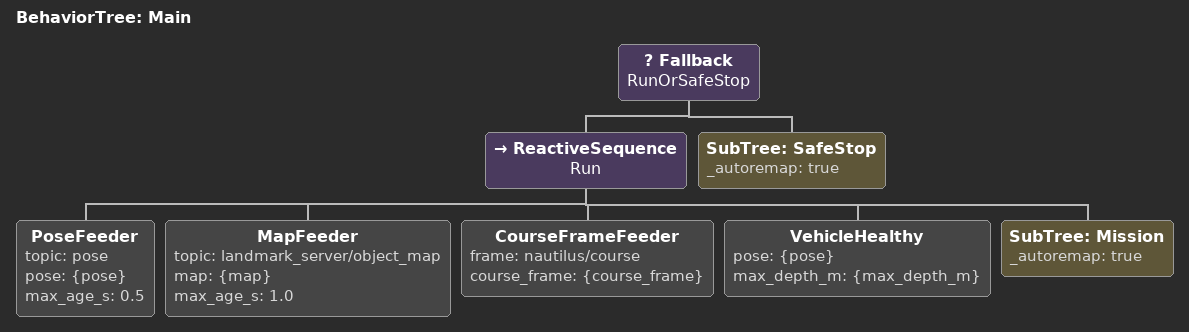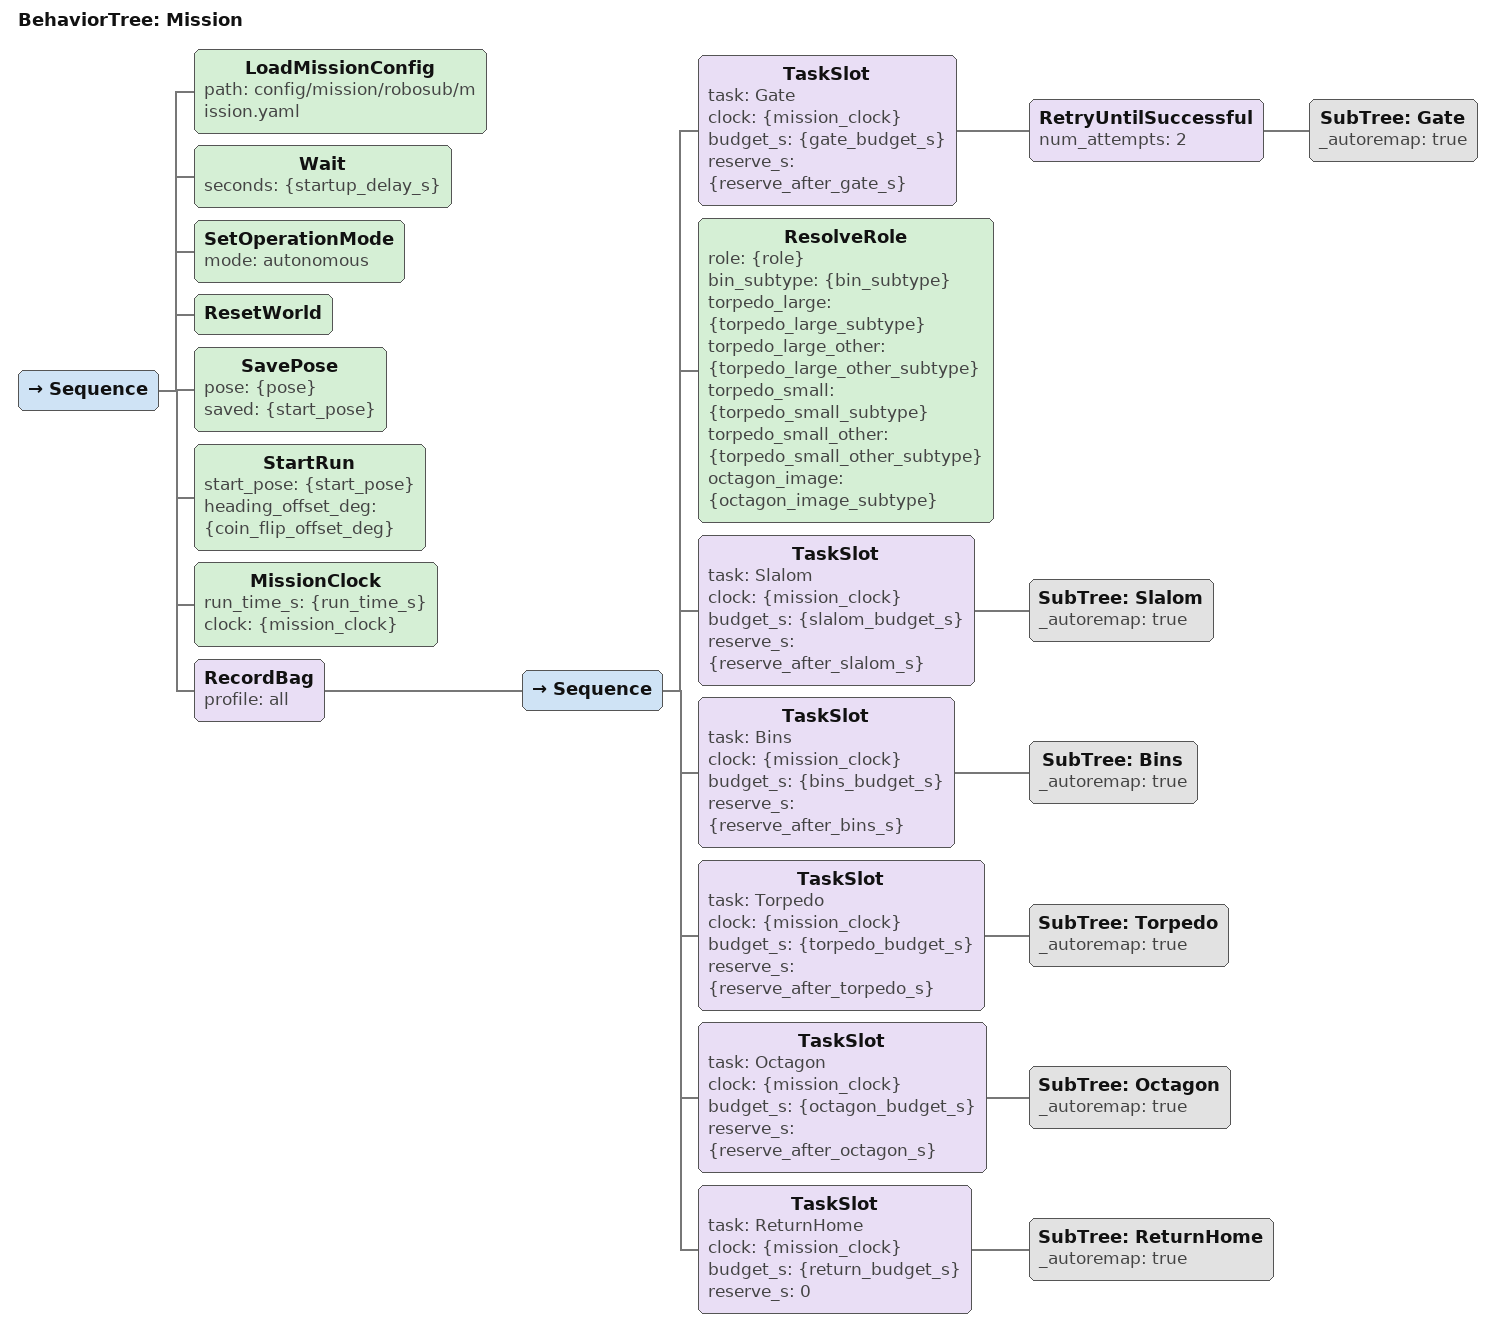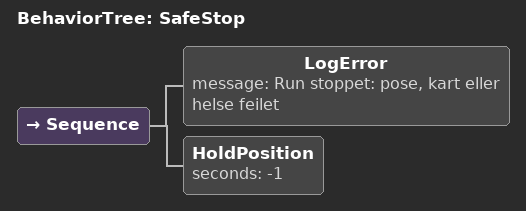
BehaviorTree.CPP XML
<?xml version="1.0"?>
<root BTCPP_format="4" main_tree_to_execute="Main">
  <include path="tasks/gate.xml"/>
  <include path="tasks/slalom.xml"/>
  <include path="tasks/bins.xml"/>
  <include path="tasks/torpedo.xml"/>
  <include path="tasks/octagon.xml"/>
  <include path="tasks/return_home.xml"/>

  <BehaviorTree ID="Main">
    <Fallback name="RunOrSafeStop">
      <ReactiveSequence name="Run">
        <PoseFeeder topic="pose" pose="{pose}" max_age_s="0.5"/>
        <MapFeeder topic="landmark_server/object_map" map="{map}" max_age_s="1.0"/>
        <CourseFrameFeeder frame="nautilus/course" course_frame="{course_frame}"/>
        <VehicleHealthy pose="{pose}" max_depth_m="{max_depth_m}"/>
        <SubTree ID="Mission" _autoremap="true"/>
      </ReactiveSequence>
      <SubTree ID="SafeStop" _autoremap="true"/>
    </Fallback>
  </BehaviorTree>

  <BehaviorTree ID="Mission">
    <Sequence>
      <LoadMissionConfig path="config/mission/robosub/mission.yaml"/>
      <Wait seconds="{startup_delay_s}"/>
      <SetOperationMode mode="autonomous"/>
      <ResetWorld/>                                   <!-- mission/wipe + landmark_server/clear -->
      <SavePose pose="{pose}" saved="{start_pose}"/>
      <StartRun start_pose="{start_pose}" heading_offset_deg="{coin_flip_offset_deg}"/>
      <MissionClock run_time_s="{run_time_s}" clock="{mission_clock}"/>
      <RecordBag profile="all">
        <Sequence>
          <TaskSlot task="Gate" clock="{mission_clock}" budget_s="{gate_budget_s}" reserve_s="{reserve_after_gate_s}">
            <RetryUntilSuccessful num_attempts="2">
              <SubTree ID="Gate" _autoremap="true"/>
            </RetryUntilSuccessful>
          </TaskSlot>
          <ResolveRole role="{role}"
                       bin_subtype="{bin_subtype}"
                       torpedo_large="{torpedo_large_subtype}" torpedo_large_other="{torpedo_large_other_subtype}"
                       torpedo_small="{torpedo_small_subtype}" torpedo_small_other="{torpedo_small_other_subtype}"
                       octagon_image="{octagon_image_subtype}"/>
          <TaskSlot task="Slalom" clock="{mission_clock}" budget_s="{slalom_budget_s}" reserve_s="{reserve_after_slalom_s}">
            <SubTree ID="Slalom" _autoremap="true"/>
          </TaskSlot>
          <TaskSlot task="Bins" clock="{mission_clock}" budget_s="{bins_budget_s}" reserve_s="{reserve_after_bins_s}">
            <SubTree ID="Bins" _autoremap="true"/>
          </TaskSlot>
          <TaskSlot task="Torpedo" clock="{mission_clock}" budget_s="{torpedo_budget_s}" reserve_s="{reserve_after_torpedo_s}">
            <SubTree ID="Torpedo" _autoremap="true"/>
          </TaskSlot>
          <TaskSlot task="Octagon" clock="{mission_clock}" budget_s="{octagon_budget_s}" reserve_s="{reserve_after_octagon_s}">
            <SubTree ID="Octagon" _autoremap="true"/>
          </TaskSlot>
          <TaskSlot task="ReturnHome" clock="{mission_clock}" budget_s="{return_budget_s}" reserve_s="0">
            <SubTree ID="ReturnHome" _autoremap="true"/>
          </TaskSlot>
        </Sequence>
      </RecordBag>
    </Sequence>
  </BehaviorTree>

  <BehaviorTree ID="SafeStop">
    <Sequence>
      <LogError message="Run stoppet: pose, kart eller helse feilet"/>
      <HoldPosition seconds="-1"/>                    <!-- kontrolleren holder siste referanse uansett -->
    </Sequence>
  </BehaviorTree>

</root>
